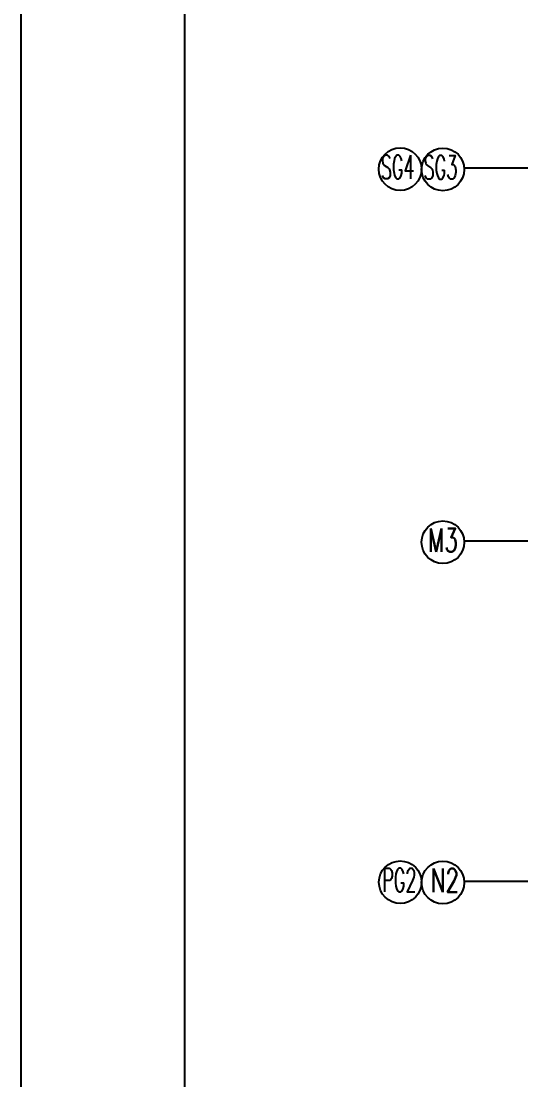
# Model space of a CAD drawing. Header units: millimetres. Extents: x -1250 to 28450, y -500 to 41550.
# Drawn here: x -1250 to 2569, y 22892 to 30983 of the extents above; entities that cross this region are included whole.
import ezdxf

# ---------------------------------------------------------------- set-up
doc = ezdxf.new("R2010")
doc.units = ezdxf.units.MM
doc.header["$LTSCALE"] = 500
for name, color, linetype in [('2细线层', 4, 'Continuous'), ('6文字层', 3, 'Continuous'), ('图框层', 7, 'Continuous')]:
    doc.layers.add(name, color=color, linetype=linetype)
doc.styles.add('PC_TEXTSTYLE', font='romans.shx', dxfattribs={"width": 0.67, "bigfont": 'hzfs.shx'})

msp = doc.modelspace()

# ---------------------------------------------------------------- linework, layer by layer
for centre in [(1646.69, 29851.84), (1973.78, 29850.59), (1973.78, 27000.59), (1647.74, 24402.38), (1973.78, 24400.59)]:
    msp.add_circle(centre, 163.02)
at = {"layer": '2细线层'}
for p, q in [((-1250, -500), (-1250, 41550)), ((4164.78, 29858.86), (2136.59, 29858.86)), ((3298.82, 27008.86), (2136.59, 27008.86)), ((4054.78, 24408.86), (2136.59, 24408.86))]:
    msp.add_line(p, q, dxfattribs=at)
at = {"layer": '图框层'}
msp.add_line((0, 0), (0, 41050), dxfattribs=at)

# ---------------------------------------------------------------- texts
at = {"layer": '6文字层', "style": 'PC_TEXTSTYLE'}
for s, width, p in [('SG4', 0.55, (1497.74, 29778.24)), ('SG3', 0.55, (1824.83, 29776.98)), ('M3', 0.67, (1860.32, 26926.98)), ('PG2', 0.55, (1508.73, 24328.78)), ('N2', 0.67, (1879.63, 24326.98))]:
    msp.add_text(s, height=180, dxfattribs=dict(at, width=width)).set_placement(p)

doc.saveas('drawing.dxf')
